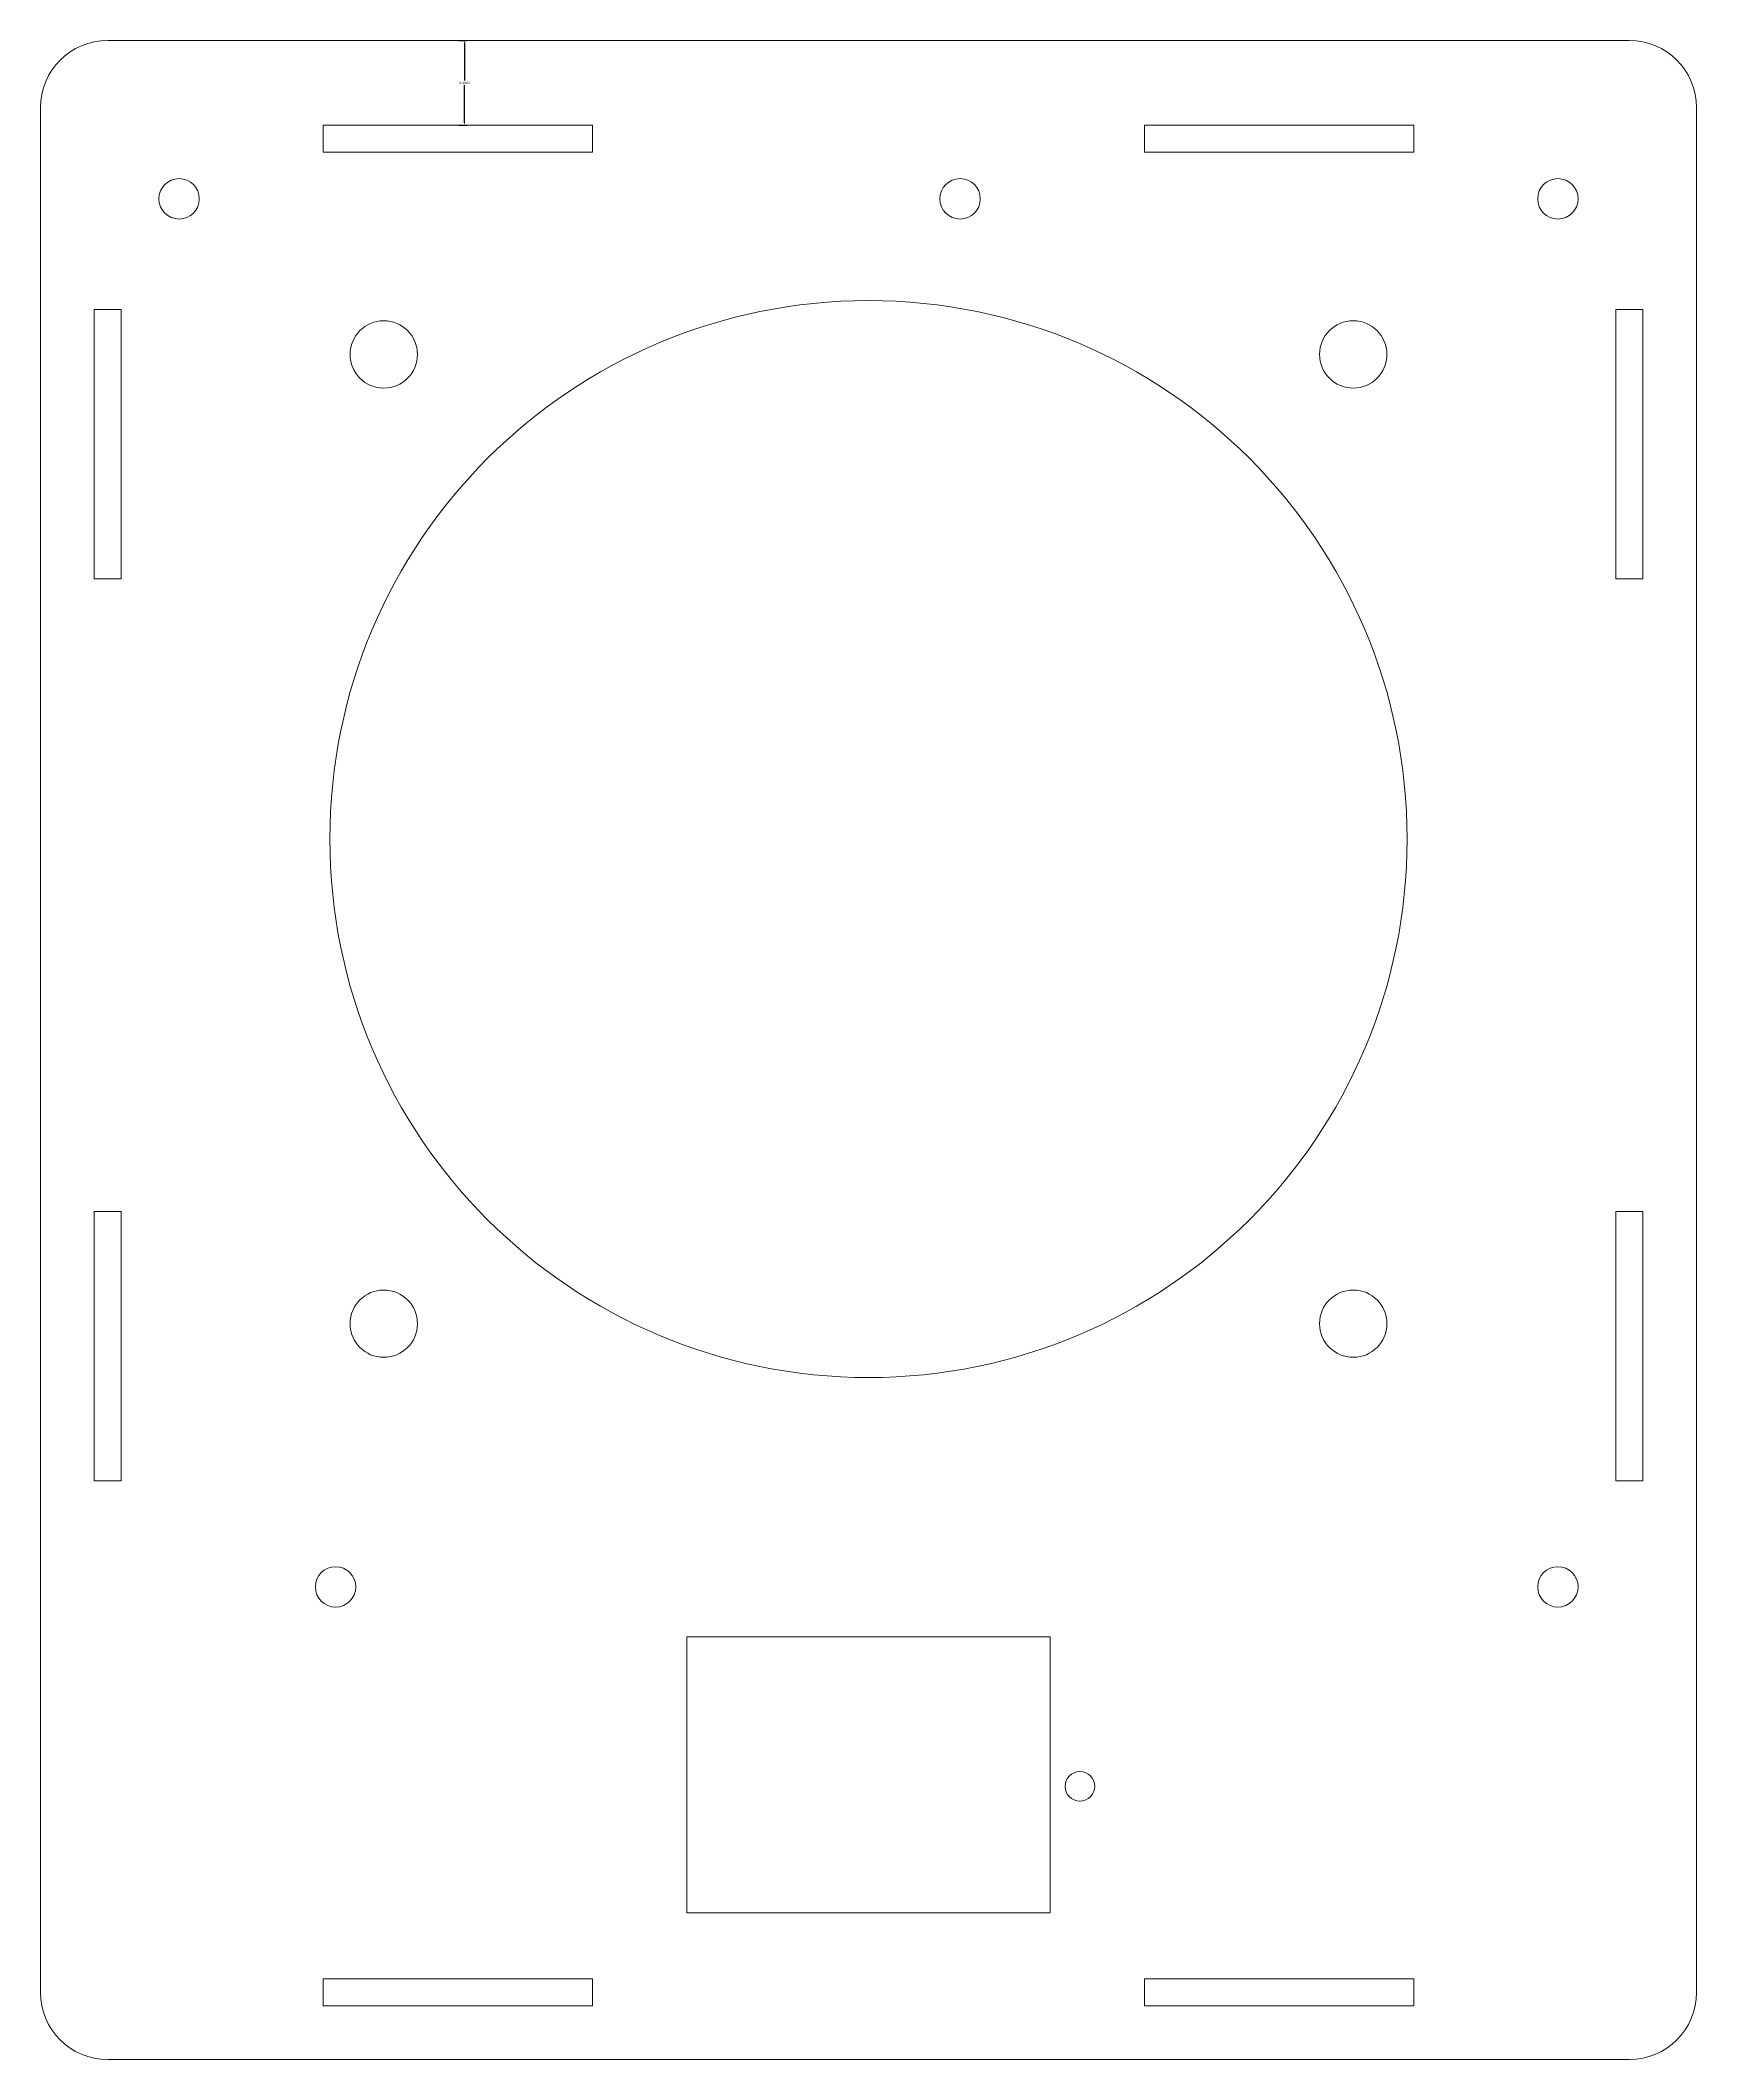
# Model space of a CAD drawing. Header units: millimetres. Extents: x 277 to 555, y 355 to 658.
# Drawn here: x 276.8 to 399.8, y 354.7 to 504.7 of the extents above; entities that cross this region are included whole.
import ezdxf

# ---------------------------------------------------------------- set-up
doc = ezdxf.new("R2010")
doc.units = ezdxf.units.MM
doc.layers.add('3', color=7, linetype='Continuous')
doc.dimstyles.get("Standard").update_dxf_attribs({"dimtxt": 0.18, "dimasz": 0.18, "dimexe": 0.18, "dimexo": 0.0625, "dimgap": 0.09, "dimtad": 0, "dimtih": 1, "dimtoh": 1, "dimdec": 4, "dimzin": 0, "dimdsep": 46, "dimtxsty": 'Standard', "dimcen": 0.09, "dimadec": 0, "dimazin": 0, "dimtfac": 1, "dimtdec": 4, "dimtofl": 0, "dimtmove": 0, "dimatfit": 3, "dimfxl": 1, "dimtolj": 1, "dimtzin": 0, "dimarcsym": 0})

# ---------------------------------------------------------------- blocks, each defined once
blk = doc.blocks.new('*D14')
at = {"color": 0, "lineweight": -2}
for p, q in [((307.87, 504.72), (308.48, 504.72)), ((308.3, 504.54), (308.3, 501.75)), ((308.3, 498.6), (308.3, 501.39)), ((307.87, 498.42), (308.48, 498.42))]:
    blk.add_line(p, q, dxfattribs=at)
at = {"color": 0, "lineweight": 18}
for points in [[(308.33, 504.54), (308.27, 504.54), (308.3, 504.72)], [(308.27, 498.6), (308.33, 498.6), (308.3, 498.42)]]:
    blk.add_solid(points, dxfattribs=at)
at = {"layer": 'Defpoints', "color": 0, "lineweight": 18}
for p in [(307.81, 504.72), (308.3, 504.72), (307.81, 498.42)]:
    blk.add_point(p, dxfattribs=at)
at = {"color": 0, "lineweight": 18, "insert": (308.3, 501.57), "char_height": 0.18, "attachment_point": 5}
blk.add_mtext('\\A1;6.3000', dxfattribs=at)

msp = doc.modelspace()

# ---------------------------------------------------------------- linework, layer by layer
at = {"lineweight": 18}
msp.add_lwpolyline([(324.81211, 386.12082), (351.81211, 386.12082), (351.81211, 365.62082), (324.81211, 365.62082)], close=True, dxfattribs=at)
for centre, radius in [((338.31211, 445.39057), 40), ((302.31211, 481.39057), 2.5), ((374.31211, 481.39057), 2.5), ((302.31211, 409.39057), 2.5), ((374.31211, 409.39057), 2.5), ((354.01211, 375.02082), 1.1)]:
    msp.add_circle(centre, radius, dxfattribs=at)
at = {"layer": '3', "linetype": 'Continuous', "lineweight": 18}
for p, q in [((281.81208, 504.72014), (394.81215, 504.72014)), ((276.81208, 359.72011), (276.81208, 499.72017)), ((399.81215, 499.72014), (399.81215, 359.72011)), ((394.81215, 354.72011), (281.81208, 354.72011))]:
    msp.add_line(p, q, dxfattribs=at)
for points in [[(317.81215, 496.42017), (317.81215, 498.42014), (297.81208, 498.42014), (297.81208, 496.87248)], [(297.81208, 498.42014), (297.81208, 496.42017), (317.81215, 496.42017), (317.81215, 498.42014)], [(358.81202, 498.42014), (358.81202, 496.42017), (378.81208, 496.42017), (378.81208, 498.42014)], [(378.81208, 496.42017), (378.81208, 498.42014), (358.81202, 498.42014), (358.81202, 496.87248)], [(297.81208, 360.72014), (297.81208, 358.72017), (317.81215, 358.72017), (317.81215, 360.72014)], [(317.81215, 358.72017), (317.81215, 360.72014), (297.81208, 360.72014), (297.81208, 359.17248)], [(358.81208, 360.72014), (358.81208, 358.72017), (378.81215, 358.72017), (378.81215, 360.72014)], [(378.81215, 358.72017), (378.81215, 360.72014), (358.81208, 360.72014), (358.81208, 359.17248)]]:
    msp.add_lwpolyline(points, dxfattribs=at)
for points in [[(282.81208, 464.72014), (280.81208, 464.72014), (280.81208, 484.72017), (282.81208, 484.72017)], [(395.81215, 464.72014), (393.81215, 464.72014), (393.81215, 484.72017), (395.81215, 484.72017)], [(282.81208, 397.72014), (280.81208, 397.72014), (280.81208, 417.72017), (282.81208, 417.72017)], [(395.81215, 397.72014), (393.81215, 397.72014), (393.81215, 417.72017), (395.81215, 417.72017)]]:
    msp.add_lwpolyline(points, close=True, dxfattribs=at)
for centre in [(287.11219, 492.94942), (345.11335, 492.94942), (389.51228, 492.94942), (298.73372, 389.83507), (389.51228, 389.83507)]:
    msp.add_circle(centre, 1.5, dxfattribs=at)
for centre, start, end in [((281.81208, 499.72017), 90, 180), ((394.81215, 499.72014), 0, 90), ((281.81208, 359.72011), 180, 270), ((394.81215, 359.72011), 270, 0)]:
    msp.add_arc(centre, 5, start, end, dxfattribs=at)

# ---------------------------------------------------------------- dimensions: what is measured, and where the dimension line sits
at = {"lineweight": 18}
dim = msp.add_linear_dim(base=(308.2988, 504.72014), p1=(307.81211, 498.42014), p2=(307.81211, 504.72014), angle=90, dimstyle='Standard', dxfattribs=at)
dim.commit()
dim.dimension.update_dxf_attribs({"geometry": '*D14', "text_midpoint": (308.2988, 501.57014)})

doc.saveas('drawing.dxf')
